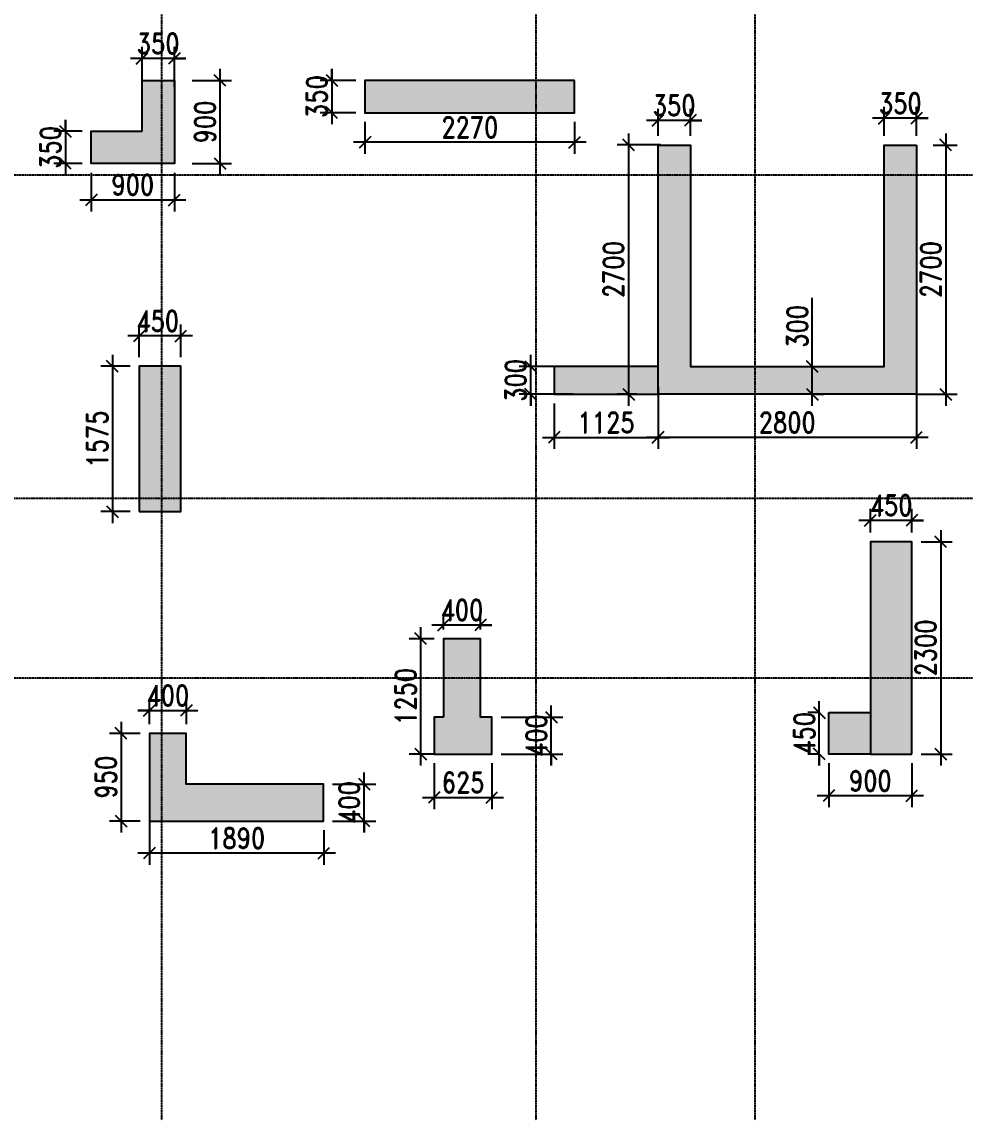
# Model space of a CAD drawing. Header units: millimetres. Extents: x 2061841 to 105821645, y -77612 to 48520811.
# Drawn here: x 105203549 to 105213766, y 48434629 to 48446527 of the extents above; entities that cross this region are included whole.
import ezdxf

# ---------------------------------------------------------------- set-up
doc = ezdxf.new("R2010")
doc.units = ezdxf.units.MM
doc.header["$LTSCALE"] = 10
doc.header["$MEASUREMENT"] = 0
doc.linetypes.add('CENTER', pattern=[2, 1.25, -0.25, 0.25, -0.25])
for name, color, linetype in [('AS-COLS', 2, 'Continuous'), ('griddim', 3, 'Continuous'), ('S-DIM', 7, 'Continuous'), ('S-OPENING', 6, 'Continuous')]:
    doc.layers.add(name, color=color, linetype=linetype)
doc.layers.add('S-STRCOL HATCH', color=33, linetype='Continuous', lineweight=9)
doc.styles.add('200', font='romand.shx', dxfattribs={"width": 0.8, "height": 225})
doc.dimstyles.new('GR1', dxfattribs={"dimtxt": 225, "dimasz": 125, "dimexe": 125, "dimexo": 100, "dimgap": 50, "dimtad": 1, "dimdec": 0, "dimzin": 3, "dimdsep": 46, "dimtxsty": '200', "dimblk1": 'OBLIQUE', "dimblk2": 'OBLIQUE', "dimsah": 1, "dimcen": 0.0625, "dimdle": 125, "dimclrd": 3, "dimclre": 3, "dimclrt": 2, "dimadec": 0, "dimazin": 0, "dimtfac": 1, "dimtdec": 0, "dimtix": 1, "dimtmove": 0, "dimatfit": 3, "dimfxl": 1, "dimtolj": 1, "dimtzin": 0, "dimarcsym": 0})

# ---------------------------------------------------------------- blocks, each defined once
blk = doc.blocks.new('_Oblique')
at = {"color": 0, "linetype": 'ByBlock', "lineweight": -2}
blk.add_line((-0.5, -0.5), (0.5, 0.5), dxfattribs=at)
blk = doc.blocks.new('*D511')
at = {"layer": 'Defpoints', "color": 0, "transparency": 16777216}
for p in [(102449890, 48543498), (102449890, 48543208), (102450240, 48543208)]:
    blk.add_point(p, dxfattribs=at)
at = {"layer": 'S-DIM', "color": 3, "lineweight": -2, "transparency": 16777216}
for p, q in [((102449890, 48543308), (102449890, 48543623)), ((102450240, 48543308), (102450240, 48543623)), ((102450365, 48543498), (102449765, 48543498)), ((102449890, 48543498), (102449765, 48543498)), ((102450240, 48543498), (102450365, 48543498))]:
    blk.add_line(p, q, dxfattribs=at)
at = {"layer": 'S-DIM', "color": 3, "linetype": 'ByBlock', "lineweight": -2, "transparency": 16777216, "xscale": 125, "yscale": 125, "zscale": 125}
blk.add_blockref('_Oblique', (102449890, 48543498), dxfattribs=at)
at = {"layer": 'S-DIM', "color": 3, "linetype": 'ByBlock', "lineweight": -2, "transparency": 16777216, "xscale": 125, "yscale": 125, "zscale": 125, "rotation": 180}
blk.add_blockref('_Oblique', (102450240, 48543498), dxfattribs=at)
at = {"layer": 'S-DIM', "color": 2, "transparency": 16777216, "insert": (102450065, 48543660), "char_height": 225, "attachment_point": 5, "style": '200'}
blk.add_mtext('\\A1;350', dxfattribs=at)
blk = doc.blocks.new('*D512')
at = {"layer": 'Defpoints', "color": 0, "transparency": 16777216}
for p in [(102450319, 48543208), (102450149, 48540508), (102450557, 48540508)]:
    blk.add_point(p, dxfattribs=at)
at = {"layer": 'S-DIM', "color": 3, "lineweight": -2, "transparency": 16777216}
for p, q in [((102450557, 48543333), (102450557, 48540383)), ((102450419, 48543208), (102450682, 48543208)), ((102450249, 48540508), (102450682, 48540508))]:
    blk.add_line(p, q, dxfattribs=at)
at = {"layer": 'S-DIM', "color": 3, "linetype": 'ByBlock', "lineweight": -2, "transparency": 16777216, "xscale": 125, "yscale": 125, "zscale": 125}
for p, rotation in [((102450557, 48543208), 90), ((102450557, 48540508), 270)]:
    blk.add_blockref('_Oblique', p, dxfattribs=dict(at, rotation=rotation))
at = {"layer": 'S-DIM', "color": 2, "transparency": 16777216, "insert": (102450395, 48541858), "char_height": 225, "attachment_point": 5, "rotation": 90, "style": '200'}
blk.add_mtext('\\A1;2700', dxfattribs=at)
blk = doc.blocks.new('*D513')
at = {"layer": 'Defpoints', "color": 0, "transparency": 16777216}
for p in [(102447440, 48543476), (102447440, 48543208), (102447790, 48543208)]:
    blk.add_point(p, dxfattribs=at)
at = {"layer": 'S-DIM', "color": 3, "lineweight": -2, "transparency": 16777216}
for p, q in [((102447440, 48543308), (102447440, 48543601)), ((102447790, 48543308), (102447790, 48543601)), ((102447915, 48543476), (102447315, 48543476)), ((102447440, 48543476), (102447315, 48543476)), ((102447790, 48543476), (102447915, 48543476))]:
    blk.add_line(p, q, dxfattribs=at)
at = {"layer": 'S-DIM', "color": 3, "linetype": 'ByBlock', "lineweight": -2, "transparency": 16777216, "xscale": 125, "yscale": 125, "zscale": 125}
blk.add_blockref('_Oblique', (102447440, 48543476), dxfattribs=at)
at = {"layer": 'S-DIM', "color": 3, "linetype": 'ByBlock', "lineweight": -2, "transparency": 16777216, "xscale": 125, "yscale": 125, "zscale": 125, "rotation": 180}
blk.add_blockref('_Oblique', (102447790, 48543476), dxfattribs=at)
at = {"layer": 'S-DIM', "color": 2, "transparency": 16777216, "insert": (102447615, 48543639), "char_height": 225, "attachment_point": 5, "style": '200'}
blk.add_mtext('\\A1;350', dxfattribs=at)
blk = doc.blocks.new('*D514')
at = {"layer": 'Defpoints', "color": 0, "transparency": 16777216}
for p in [(102447565, 48543209), (102447121, 48540508), (102447312, 48540508)]:
    blk.add_point(p, dxfattribs=at)
at = {"layer": 'S-DIM', "color": 3, "lineweight": -2, "transparency": 16777216}
for p, q in [((102447121, 48543334), (102447121, 48540383)), ((102447465, 48543209), (102446996, 48543209)), ((102447212, 48540508), (102446996, 48540508))]:
    blk.add_line(p, q, dxfattribs=at)
at = {"layer": 'S-DIM', "color": 3, "linetype": 'ByBlock', "lineweight": -2, "transparency": 16777216, "xscale": 125, "yscale": 125, "zscale": 125}
for p, rotation in [((102447121, 48543209), 90), ((102447121, 48540508), 270)]:
    blk.add_blockref('_Oblique', p, dxfattribs=dict(at, rotation=rotation))
at = {"layer": 'S-DIM', "color": 2, "transparency": 16777216, "insert": (102446958, 48541859), "char_height": 225, "attachment_point": 5, "rotation": 90, "style": '200'}
blk.add_mtext('\\A1;2700', dxfattribs=at)
blk = doc.blocks.new('*D515')
at = {"layer": 'Defpoints', "color": 0, "transparency": 16777216}
for p in [(102442294, 48543908), (102442294, 48543008), (102442694, 48543008)]:
    blk.add_point(p, dxfattribs=at)
at = {"layer": 'S-DIM', "color": 3, "lineweight": -2, "transparency": 16777216}
for p, q in [((102442694, 48544033), (102442694, 48542883)), ((102442394, 48543908), (102442819, 48543908)), ((102442394, 48543008), (102442819, 48543008))]:
    blk.add_line(p, q, dxfattribs=at)
at = {"layer": 'S-DIM', "color": 3, "linetype": 'ByBlock', "lineweight": -2, "transparency": 16777216, "xscale": 125, "yscale": 125, "zscale": 125}
for p, rotation in [((102442694, 48543908), 90), ((102442694, 48543008), 270)]:
    blk.add_blockref('_Oblique', p, dxfattribs=dict(at, rotation=rotation))
at = {"layer": 'S-DIM', "color": 2, "transparency": 16777216, "insert": (102442532, 48543458), "char_height": 225, "attachment_point": 5, "rotation": 90, "style": '200'}
blk.add_mtext('\\A1;900', dxfattribs=at)
blk = doc.blocks.new('*D516')
at = {"layer": 'Defpoints', "color": 0, "transparency": 16777216}
for p in [(102441850, 48544146), (102441850, 48543750), (102442200, 48543738)]:
    blk.add_point(p, dxfattribs=at)
at = {"layer": 'S-DIM', "color": 3, "lineweight": -2, "transparency": 16777216}
for p, q in [((102441850, 48543850), (102441850, 48544271)), ((102442200, 48543838), (102442200, 48544271)), ((102442325, 48544146), (102441725, 48544146)), ((102441850, 48544146), (102441725, 48544146)), ((102442200, 48544146), (102442325, 48544146))]:
    blk.add_line(p, q, dxfattribs=at)
at = {"layer": 'S-DIM', "color": 3, "linetype": 'ByBlock', "lineweight": -2, "transparency": 16777216, "xscale": 125, "yscale": 125, "zscale": 125}
blk.add_blockref('_Oblique', (102441850, 48544146), dxfattribs=at)
at = {"layer": 'S-DIM', "color": 3, "linetype": 'ByBlock', "lineweight": -2, "transparency": 16777216, "xscale": 125, "yscale": 125, "zscale": 125, "rotation": 180}
blk.add_blockref('_Oblique', (102442200, 48544146), dxfattribs=at)
at = {"layer": 'S-DIM', "color": 2, "transparency": 16777216, "insert": (102442025, 48544309), "char_height": 225, "attachment_point": 5, "style": '200'}
blk.add_mtext('\\A1;350', dxfattribs=at)
blk = doc.blocks.new('*D517')
at = {"layer": 'Defpoints', "color": 0, "transparency": 16777216}
for p in [(102444265, 48543909), (102443906, 48543559), (102444265, 48543559)]:
    blk.add_point(p, dxfattribs=at)
at = {"layer": 'S-DIM', "color": 3, "lineweight": -2, "transparency": 16777216}
for p, q in [((102443906, 48544034), (102443906, 48543434)), ((102443906, 48543909), (102443906, 48544034)), ((102444165, 48543909), (102443781, 48543909)), ((102444165, 48543559), (102443781, 48543559)), ((102443906, 48543559), (102443906, 48543434))]:
    blk.add_line(p, q, dxfattribs=at)
at = {"layer": 'S-DIM', "color": 3, "linetype": 'ByBlock', "lineweight": -2, "transparency": 16777216, "xscale": 125, "yscale": 125, "zscale": 125}
for p, rotation in [((102443906, 48543909), 270), ((102443906, 48543559), 90)]:
    blk.add_blockref('_Oblique', p, dxfattribs=dict(at, rotation=rotation))
at = {"layer": 'S-DIM', "color": 2, "transparency": 16777216, "insert": (102443744, 48543734), "char_height": 225, "attachment_point": 5, "rotation": 90, "style": '200'}
blk.add_mtext('\\A1;350', dxfattribs=at)
blk = doc.blocks.new('*D518')
at = {"layer": 'Defpoints', "color": 0, "transparency": 16777216}
for p in [(102444265, 48543559), (102446536, 48543559), (102444265, 48543238)]:
    blk.add_point(p, dxfattribs=at)
at = {"layer": 'S-DIM', "color": 3, "lineweight": -2, "transparency": 16777216}
for p, q in [((102444265, 48543459), (102444265, 48543113)), ((102446536, 48543459), (102446536, 48543113)), ((102446661, 48543238), (102444140, 48543238))]:
    blk.add_line(p, q, dxfattribs=at)
at = {"layer": 'S-DIM', "color": 3, "linetype": 'ByBlock', "lineweight": -2, "transparency": 16777216, "xscale": 125, "yscale": 125, "zscale": 125, "rotation": 180}
blk.add_blockref('_Oblique', (102444265, 48543238), dxfattribs=at)
at = {"layer": 'S-DIM', "color": 3, "linetype": 'ByBlock', "lineweight": -2, "transparency": 16777216, "xscale": 125, "yscale": 125, "zscale": 125}
blk.add_blockref('_Oblique', (102446536, 48543238), dxfattribs=at)
at = {"layer": 'S-DIM', "color": 2, "transparency": 16777216, "insert": (102445401, 48543400), "char_height": 225, "attachment_point": 5, "style": '200'}
blk.add_mtext('\\A1;2270', dxfattribs=at)
blk = doc.blocks.new('*D550')
at = {"layer": 'Defpoints', "color": 0, "transparency": 16777216}
for p in [(102450190, 48538909), (102450190, 48536609), (102450502, 48536609)]:
    blk.add_point(p, dxfattribs=at)
at = {"layer": 'S-DIM', "color": 3, "lineweight": -2, "transparency": 16777216}
for p, q in [((102450502, 48539034), (102450502, 48536484)), ((102450290, 48538909), (102450627, 48538909)), ((102450290, 48536609), (102450627, 48536609))]:
    blk.add_line(p, q, dxfattribs=at)
at = {"layer": 'S-DIM', "color": 3, "linetype": 'ByBlock', "lineweight": -2, "transparency": 16777216, "xscale": 125, "yscale": 125, "zscale": 125}
for p, rotation in [((102450502, 48538909), 90), ((102450502, 48536609), 270)]:
    blk.add_blockref('_Oblique', p, dxfattribs=dict(at, rotation=rotation))
at = {"layer": 'S-DIM', "color": 2, "transparency": 16777216, "insert": (102450339, 48537759), "char_height": 225, "attachment_point": 5, "rotation": 90, "style": '200'}
blk.add_mtext('\\A1;2300', dxfattribs=at)
blk = doc.blocks.new('*D551')
at = {"layer": 'Defpoints', "color": 0, "transparency": 16777216}
for p in [(102449290, 48536609), (102450190, 48536609), (102449290, 48536158)]:
    blk.add_point(p, dxfattribs=at)
at = {"layer": 'S-DIM', "color": 3, "lineweight": -2, "transparency": 16777216}
for p, q in [((102449290, 48536509), (102449290, 48536033)), ((102450190, 48536509), (102450190, 48536033)), ((102450315, 48536158), (102449165, 48536158))]:
    blk.add_line(p, q, dxfattribs=at)
at = {"layer": 'S-DIM', "color": 3, "linetype": 'ByBlock', "lineweight": -2, "transparency": 16777216, "xscale": 125, "yscale": 125, "zscale": 125, "rotation": 180}
blk.add_blockref('_Oblique', (102449290, 48536158), dxfattribs=at)
at = {"layer": 'S-DIM', "color": 3, "linetype": 'ByBlock', "lineweight": -2, "transparency": 16777216, "xscale": 125, "yscale": 125, "zscale": 125}
blk.add_blockref('_Oblique', (102450190, 48536158), dxfattribs=at)
at = {"layer": 'S-DIM', "color": 2, "transparency": 16777216, "insert": (102449740, 48536320), "char_height": 225, "attachment_point": 5, "style": '200'}
blk.add_mtext('\\A1;900', dxfattribs=at)
blk = doc.blocks.new('*D553')
at = {"layer": 'Defpoints', "color": 0, "transparency": 16777216}
for p in [(102445115, 48537859), (102444868, 48536609), (102445115, 48536609)]:
    blk.add_point(p, dxfattribs=at)
at = {"layer": 'S-DIM', "color": 3, "lineweight": -2, "transparency": 16777216}
for p, q in [((102444868, 48537984), (102444868, 48536484)), ((102445015, 48537859), (102444743, 48537859)), ((102445015, 48536609), (102444743, 48536609))]:
    blk.add_line(p, q, dxfattribs=at)
at = {"layer": 'S-DIM', "color": 3, "linetype": 'ByBlock', "lineweight": -2, "transparency": 16777216, "xscale": 125, "yscale": 125, "zscale": 125}
for p, rotation in [((102444868, 48537859), 90), ((102444868, 48536609), 270)]:
    blk.add_blockref('_Oblique', p, dxfattribs=dict(at, rotation=rotation))
at = {"layer": 'S-DIM', "color": 2, "transparency": 16777216, "insert": (102444706, 48537234), "char_height": 225, "attachment_point": 5, "rotation": 90, "style": '200'}
blk.add_mtext('\\A1;1250', dxfattribs=at)
blk = doc.blocks.new('*D554')
at = {"layer": 'Defpoints', "color": 0, "transparency": 16777216}
for p in [(102445116, 48538007), (102445116, 48537859), (102445516, 48537859)]:
    blk.add_point(p, dxfattribs=at)
at = {"layer": 'S-DIM', "color": 3, "lineweight": -2, "transparency": 16777216}
for p, q in [((102445116, 48537959), (102445116, 48538132)), ((102445516, 48537959), (102445516, 48538132)), ((102445641, 48538007), (102444991, 48538007)), ((102445116, 48538007), (102444991, 48538007)), ((102445516, 48538007), (102445641, 48538007))]:
    blk.add_line(p, q, dxfattribs=at)
at = {"layer": 'S-DIM', "color": 3, "linetype": 'ByBlock', "lineweight": -2, "transparency": 16777216, "xscale": 125, "yscale": 125, "zscale": 125}
blk.add_blockref('_Oblique', (102445116, 48538007), dxfattribs=at)
at = {"layer": 'S-DIM', "color": 3, "linetype": 'ByBlock', "lineweight": -2, "transparency": 16777216, "xscale": 125, "yscale": 125, "zscale": 125, "rotation": 180}
blk.add_blockref('_Oblique', (102445516, 48538007), dxfattribs=at)
at = {"layer": 'S-DIM', "color": 2, "transparency": 16777216, "insert": (102445316, 48538170), "char_height": 225, "attachment_point": 5, "style": '200'}
blk.add_mtext('\\A1;400', dxfattribs=at)
blk = doc.blocks.new('*D561')
at = {"layer": 'Defpoints', "color": 0, "transparency": 16777216}
for p in [(102441820, 48540811), (102441529, 48539236), (102441820, 48539236)]:
    blk.add_point(p, dxfattribs=at)
at = {"layer": 'S-DIM', "color": 3, "lineweight": -2, "transparency": 16777216}
for p, q in [((102441529, 48540936), (102441529, 48539111)), ((102441720, 48540811), (102441404, 48540811)), ((102441720, 48539236), (102441404, 48539236))]:
    blk.add_line(p, q, dxfattribs=at)
at = {"layer": 'S-DIM', "color": 3, "linetype": 'ByBlock', "lineweight": -2, "transparency": 16777216, "xscale": 125, "yscale": 125, "zscale": 125}
for p, rotation in [((102441529, 48540811), 90), ((102441529, 48539236), 270)]:
    blk.add_blockref('_Oblique', p, dxfattribs=dict(at, rotation=rotation))
at = {"layer": 'S-DIM', "color": 2, "transparency": 16777216, "insert": (102441366, 48540024), "char_height": 225, "attachment_point": 5, "rotation": 90, "style": '200'}
blk.add_mtext('\\A1;1575', dxfattribs=at)
blk = doc.blocks.new('*D562')
at = {"layer": 'Defpoints', "color": 0, "transparency": 16777216}
for p in [(102441820, 48541140), (102441820, 48540811), (102442270, 48540811)]:
    blk.add_point(p, dxfattribs=at)
at = {"layer": 'S-DIM', "color": 3, "lineweight": -2, "transparency": 16777216}
for p, q in [((102441820, 48540911), (102441820, 48541265)), ((102442270, 48540911), (102442270, 48541265)), ((102442395, 48541140), (102441695, 48541140))]:
    blk.add_line(p, q, dxfattribs=at)
at = {"layer": 'S-DIM', "color": 3, "linetype": 'ByBlock', "lineweight": -2, "transparency": 16777216, "xscale": 125, "yscale": 125, "zscale": 125, "rotation": 180}
blk.add_blockref('_Oblique', (102441820, 48541140), dxfattribs=at)
at = {"layer": 'S-DIM', "color": 3, "linetype": 'ByBlock', "lineweight": -2, "transparency": 16777216, "xscale": 125, "yscale": 125, "zscale": 125}
blk.add_blockref('_Oblique', (102442270, 48541140), dxfattribs=at)
at = {"layer": 'S-DIM', "color": 2, "transparency": 16777216, "insert": (102442020, 48541302), "char_height": 225, "attachment_point": 5, "style": '200'}
blk.add_mtext('\\A1;450', dxfattribs=at)
blk = doc.blocks.new('*D582')
at = {"layer": 'Defpoints', "color": 0, "transparency": 16777216}
for p in [(102447440, 48540680), (102450240, 48540629), (102447440, 48540041)]:
    blk.add_point(p, dxfattribs=at)
at = {"layer": 'S-DIM', "color": 3, "lineweight": -2, "transparency": 16777216}
for p, q in [((102447440, 48540580), (102447440, 48539916)), ((102450240, 48540529), (102450240, 48539916)), ((102450365, 48540041), (102447315, 48540041))]:
    blk.add_line(p, q, dxfattribs=at)
at = {"layer": 'S-DIM', "color": 3, "linetype": 'ByBlock', "lineweight": -2, "transparency": 16777216, "xscale": 125, "yscale": 125, "zscale": 125, "rotation": 180}
blk.add_blockref('_Oblique', (102447440, 48540041), dxfattribs=at)
at = {"layer": 'S-DIM', "color": 3, "linetype": 'ByBlock', "lineweight": -2, "transparency": 16777216, "xscale": 125, "yscale": 125, "zscale": 125}
blk.add_blockref('_Oblique', (102450240, 48540041), dxfattribs=at)
at = {"layer": 'S-DIM', "color": 2, "transparency": 16777216, "insert": (102448840, 48540203), "char_height": 225, "attachment_point": 5, "style": '200'}
blk.add_mtext('\\A1;2800', dxfattribs=at)
blk = doc.blocks.new('*D584')
at = {"layer": 'Defpoints', "color": 0, "transparency": 16777216}
for p in [(102442330, 48537082), (102441930, 48536834), (102442330, 48536834)]:
    blk.add_point(p, dxfattribs=at)
at = {"layer": 'S-DIM', "color": 3, "lineweight": -2, "transparency": 16777216}
for p, q in [((102441930, 48536934), (102441930, 48537207)), ((102442330, 48536934), (102442330, 48537207)), ((102441805, 48537082), (102442455, 48537082)), ((102441930, 48537082), (102441805, 48537082)), ((102442330, 48537082), (102442455, 48537082))]:
    blk.add_line(p, q, dxfattribs=at)
at = {"layer": 'S-DIM', "color": 3, "linetype": 'ByBlock', "lineweight": -2, "transparency": 16777216, "xscale": 125, "yscale": 125, "zscale": 125}
blk.add_blockref('_Oblique', (102441930, 48537082), dxfattribs=at)
at = {"layer": 'S-DIM', "color": 3, "linetype": 'ByBlock', "lineweight": -2, "transparency": 16777216, "xscale": 125, "yscale": 125, "zscale": 125, "rotation": 180}
blk.add_blockref('_Oblique', (102442330, 48537082), dxfattribs=at)
at = {"layer": 'S-DIM', "color": 2, "transparency": 16777216, "insert": (102442130, 48537244), "char_height": 225, "attachment_point": 5, "style": '200'}
blk.add_mtext('\\A1;400', dxfattribs=at)
blk = doc.blocks.new('*D585')
at = {"layer": 'Defpoints', "color": 0, "transparency": 16777216}
for p in [(102441930, 48536834), (102441623, 48535884), (102441930, 48535884)]:
    blk.add_point(p, dxfattribs=at)
at = {"layer": 'S-DIM', "color": 3, "lineweight": -2, "transparency": 16777216}
for p, q in [((102441623, 48536959), (102441623, 48535759)), ((102441830, 48536834), (102441498, 48536834)), ((102441830, 48535884), (102441498, 48535884))]:
    blk.add_line(p, q, dxfattribs=at)
at = {"layer": 'S-DIM', "color": 3, "linetype": 'ByBlock', "lineweight": -2, "transparency": 16777216, "xscale": 125, "yscale": 125, "zscale": 125}
for p, rotation in [((102441623, 48536834), 90), ((102441623, 48535884), 270)]:
    blk.add_blockref('_Oblique', p, dxfattribs=dict(at, rotation=rotation))
at = {"layer": 'S-DIM', "color": 2, "transparency": 16777216, "insert": (102441460, 48536359), "char_height": 225, "attachment_point": 5, "rotation": 90, "style": '200'}
blk.add_mtext('\\A1;950', dxfattribs=at)
blk = doc.blocks.new('*D586')
at = {"layer": 'Defpoints', "color": 0, "transparency": 16777216}
for p in [(102443815, 48536284), (102444256, 48536284), (102443815, 48535884)]:
    blk.add_point(p, dxfattribs=at)
at = {"layer": 'S-DIM', "color": 3, "lineweight": -2, "transparency": 16777216}
for p, q in [((102444256, 48535759), (102444256, 48536409)), ((102444256, 48536284), (102444256, 48536409)), ((102443915, 48536284), (102444381, 48536284)), ((102443915, 48535884), (102444381, 48535884)), ((102444256, 48535884), (102444256, 48535759))]:
    blk.add_line(p, q, dxfattribs=at)
at = {"layer": 'S-DIM', "color": 3, "linetype": 'ByBlock', "lineweight": -2, "transparency": 16777216, "xscale": 125, "yscale": 125, "zscale": 125}
for p, rotation in [((102444256, 48536284), 270), ((102444256, 48535884), 90)]:
    blk.add_blockref('_Oblique', p, dxfattribs=dict(at, rotation=rotation))
at = {"layer": 'S-DIM', "color": 2, "transparency": 16777216, "insert": (102444093, 48536084), "char_height": 225, "attachment_point": 5, "rotation": 90, "style": '200'}
blk.add_mtext('\\A1;400', dxfattribs=at)
blk = doc.blocks.new('*D587')
at = {"layer": 'Defpoints', "color": 0, "transparency": 16777216}
for p in [(102441930, 48536016), (102443820, 48535884), (102441930, 48535535)]:
    blk.add_point(p, dxfattribs=at)
at = {"layer": 'S-DIM', "color": 3, "lineweight": -2, "transparency": 16777216}
for p, q in [((102441930, 48535916), (102441930, 48535410)), ((102443820, 48535784), (102443820, 48535410)), ((102443945, 48535535), (102441805, 48535535))]:
    blk.add_line(p, q, dxfattribs=at)
at = {"layer": 'S-DIM', "color": 3, "linetype": 'ByBlock', "lineweight": -2, "transparency": 16777216, "xscale": 125, "yscale": 125, "zscale": 125, "rotation": 180}
blk.add_blockref('_Oblique', (102441930, 48535535), dxfattribs=at)
at = {"layer": 'S-DIM', "color": 3, "linetype": 'ByBlock', "lineweight": -2, "transparency": 16777216, "xscale": 125, "yscale": 125, "zscale": 125}
blk.add_blockref('_Oblique', (102443820, 48535535), dxfattribs=at)
at = {"layer": 'S-DIM', "color": 2, "transparency": 16777216, "insert": (102442875, 48535698), "char_height": 225, "attachment_point": 5, "style": '200'}
blk.add_mtext('\\A1;1890', dxfattribs=at)
blk = doc.blocks.new('*D588')
at = {"layer": 'Defpoints', "color": 0, "transparency": 16777216}
for p in [(102445640, 48537009), (102446283, 48537009), (102445640, 48536609)]:
    blk.add_point(p, dxfattribs=at)
at = {"layer": 'S-DIM', "color": 3, "lineweight": -2, "transparency": 16777216}
for p, q in [((102446283, 48536484), (102446283, 48537134)), ((102446283, 48537009), (102446283, 48537134)), ((102445740, 48537009), (102446408, 48537009)), ((102445740, 48536609), (102446408, 48536609)), ((102446283, 48536609), (102446283, 48536484))]:
    blk.add_line(p, q, dxfattribs=at)
at = {"layer": 'S-DIM', "color": 3, "linetype": 'ByBlock', "lineweight": -2, "transparency": 16777216, "xscale": 125, "yscale": 125, "zscale": 125}
for p, rotation in [((102446283, 48537009), 270), ((102446283, 48536609), 90)]:
    blk.add_blockref('_Oblique', p, dxfattribs=dict(at, rotation=rotation))
at = {"layer": 'S-DIM', "color": 2, "transparency": 16777216, "insert": (102446121, 48536809), "char_height": 225, "attachment_point": 5, "rotation": 90, "style": '200'}
blk.add_mtext('\\A1;400', dxfattribs=at)
blk = doc.blocks.new('*D589')
at = {"layer": 'Defpoints', "color": 0, "transparency": 16777216}
for p in [(102445015, 48536609), (102445640, 48536609), (102445640, 48536139)]:
    blk.add_point(p, dxfattribs=at)
at = {"layer": 'S-DIM', "color": 3, "lineweight": -2, "transparency": 16777216}
for p, q in [((102445015, 48536509), (102445015, 48536014)), ((102445640, 48536509), (102445640, 48536014)), ((102444890, 48536139), (102445765, 48536139))]:
    blk.add_line(p, q, dxfattribs=at)
at = {"layer": 'S-DIM', "color": 3, "linetype": 'ByBlock', "lineweight": -2, "transparency": 16777216, "xscale": 125, "yscale": 125, "zscale": 125, "rotation": 180}
blk.add_blockref('_Oblique', (102445015, 48536139), dxfattribs=at)
at = {"layer": 'S-DIM', "color": 3, "linetype": 'ByBlock', "lineweight": -2, "transparency": 16777216, "xscale": 125, "yscale": 125, "zscale": 125}
blk.add_blockref('_Oblique', (102445640, 48536139), dxfattribs=at)
at = {"layer": 'S-DIM', "color": 2, "transparency": 16777216, "insert": (102445328, 48536302), "char_height": 225, "attachment_point": 5, "style": '200'}
blk.add_mtext('\\A1;625', dxfattribs=at)
blk = doc.blocks.new('*D590')
at = {"layer": 'Defpoints', "color": 0, "transparency": 16777216}
for p in [(102449187, 48537059), (102449290, 48537059), (102449290, 48536609)]:
    blk.add_point(p, dxfattribs=at)
at = {"layer": 'S-DIM', "color": 3, "lineweight": -2, "transparency": 16777216}
for p, q in [((102449187, 48536484), (102449187, 48537184)), ((102449187, 48537059), (102449187, 48537184)), ((102449190, 48537059), (102449062, 48537059)), ((102449190, 48536609), (102449062, 48536609)), ((102449187, 48536609), (102449187, 48536484))]:
    blk.add_line(p, q, dxfattribs=at)
at = {"layer": 'S-DIM', "color": 3, "linetype": 'ByBlock', "lineweight": -2, "transparency": 16777216, "xscale": 125, "yscale": 125, "zscale": 125}
for p, rotation in [((102449187, 48537059), 270), ((102449187, 48536609), 90)]:
    blk.add_blockref('_Oblique', p, dxfattribs=dict(at, rotation=rotation))
at = {"layer": 'S-DIM', "color": 2, "transparency": 16777216, "insert": (102449025, 48536834), "char_height": 225, "attachment_point": 5, "rotation": 90, "style": '200'}
blk.add_mtext('\\A1;450', dxfattribs=at)
blk = doc.blocks.new('*D591')
at = {"layer": 'Defpoints', "color": 0, "transparency": 16777216}
for p in [(102449740, 48539141), (102449740, 48538909), (102450190, 48538909)]:
    blk.add_point(p, dxfattribs=at)
at = {"layer": 'S-DIM', "color": 3, "lineweight": -2, "transparency": 16777216}
for p, q in [((102449740, 48539009), (102449740, 48539266)), ((102450190, 48539009), (102450190, 48539266)), ((102450315, 48539141), (102449615, 48539141)), ((102449740, 48539141), (102449615, 48539141)), ((102450190, 48539141), (102450315, 48539141))]:
    blk.add_line(p, q, dxfattribs=at)
at = {"layer": 'S-DIM', "color": 3, "linetype": 'ByBlock', "lineweight": -2, "transparency": 16777216, "xscale": 125, "yscale": 125, "zscale": 125}
blk.add_blockref('_Oblique', (102449740, 48539141), dxfattribs=at)
at = {"layer": 'S-DIM', "color": 3, "linetype": 'ByBlock', "lineweight": -2, "transparency": 16777216, "xscale": 125, "yscale": 125, "zscale": 125, "rotation": 180}
blk.add_blockref('_Oblique', (102450190, 48539141), dxfattribs=at)
at = {"layer": 'S-DIM', "color": 2, "transparency": 16777216, "insert": (102449965, 48539304), "char_height": 225, "attachment_point": 5, "style": '200'}
blk.add_mtext('\\A1;450', dxfattribs=at)
blk = doc.blocks.new('*D606')
at = {"layer": 'Defpoints', "color": 0, "transparency": 16777216}
for p in [(102441300, 48543008), (102442200, 48543008), (102442200, 48542614)]:
    blk.add_point(p, dxfattribs=at)
at = {"layer": 'S-DIM', "color": 3, "lineweight": -2, "transparency": 16777216}
for p, q in [((102441300, 48542908), (102441300, 48542489)), ((102442200, 48542908), (102442200, 48542489)), ((102441175, 48542614), (102442325, 48542614))]:
    blk.add_line(p, q, dxfattribs=at)
at = {"layer": 'S-DIM', "color": 3, "linetype": 'ByBlock', "lineweight": -2, "transparency": 16777216, "xscale": 125, "yscale": 125, "zscale": 125, "rotation": 180}
blk.add_blockref('_Oblique', (102441300, 48542614), dxfattribs=at)
at = {"layer": 'S-DIM', "color": 3, "linetype": 'ByBlock', "lineweight": -2, "transparency": 16777216, "xscale": 125, "yscale": 125, "zscale": 125}
blk.add_blockref('_Oblique', (102442200, 48542614), dxfattribs=at)
at = {"layer": 'S-DIM', "color": 2, "transparency": 16777216, "insert": (102441750, 48542777), "char_height": 225, "attachment_point": 5, "style": '200'}
blk.add_mtext('\\A1;900', dxfattribs=at)
blk = doc.blocks.new('*D607')
at = {"layer": 'Defpoints', "color": 0, "transparency": 16777216}
for p in [(102441300, 48543358), (102441020, 48543008), (102441300, 48543008)]:
    blk.add_point(p, dxfattribs=at)
at = {"layer": 'S-DIM', "color": 3, "lineweight": -2, "transparency": 16777216}
for p, q in [((102441020, 48543483), (102441020, 48542883)), ((102441020, 48543358), (102441020, 48543483)), ((102441200, 48543358), (102440895, 48543358)), ((102441200, 48543008), (102440895, 48543008)), ((102441020, 48543008), (102441020, 48542883))]:
    blk.add_line(p, q, dxfattribs=at)
at = {"layer": 'S-DIM', "color": 3, "linetype": 'ByBlock', "lineweight": -2, "transparency": 16777216, "xscale": 125, "yscale": 125, "zscale": 125}
for p, rotation in [((102441020, 48543358), 270), ((102441020, 48543008), 90)]:
    blk.add_blockref('_Oblique', p, dxfattribs=dict(at, rotation=rotation))
at = {"layer": 'S-DIM', "color": 2, "transparency": 16777216, "insert": (102440858, 48543183), "char_height": 225, "attachment_point": 5, "rotation": 90, "style": '200'}
blk.add_mtext('\\A1;350', dxfattribs=at)
blk = doc.blocks.new('*D613')
at = {"layer": 'Defpoints', "color": 0, "transparency": 16777216}
for p in [(102446061, 48540809), (102446415, 48540809), (102446613, 48540508)]:
    blk.add_point(p, dxfattribs=at)
at = {"layer": 'S-DIM', "color": 3, "lineweight": -2, "transparency": 16777216}
for p, q in [((102446061, 48540383), (102446061, 48540934)), ((102446061, 48540809), (102446061, 48540934)), ((102446315, 48540809), (102445936, 48540809)), ((102446513, 48540508), (102445936, 48540508)), ((102446061, 48540508), (102446061, 48540383))]:
    blk.add_line(p, q, dxfattribs=at)
at = {"layer": 'S-DIM', "color": 3, "linetype": 'ByBlock', "lineweight": -2, "transparency": 16777216, "xscale": 125, "yscale": 125, "zscale": 125}
for p, rotation in [((102446061, 48540809), 270), ((102446061, 48540508), 90)]:
    blk.add_blockref('_Oblique', p, dxfattribs=dict(at, rotation=rotation))
at = {"layer": 'S-DIM', "color": 2, "transparency": 16777216, "insert": (102445898, 48540659), "char_height": 225, "attachment_point": 5, "rotation": 90, "style": '200'}
blk.add_mtext('\\A1;300', dxfattribs=at)
blk = doc.blocks.new('*D614')
at = {"layer": 'Defpoints', "color": 0, "transparency": 16777216}
for p in [(102449044, 48540808), (102449111, 48540808), (102449044, 48540508)]:
    blk.add_point(p, dxfattribs=at)
at = {"layer": 'S-DIM', "color": 3, "lineweight": -2, "transparency": 16777216}
for p, q in [((102449111, 48540808), (102449111, 48541554)), ((102449111, 48540383), (102449111, 48540933)), ((102449144, 48540808), (102449236, 48540808)), ((102449144, 48540508), (102449236, 48540508))]:
    blk.add_line(p, q, dxfattribs=at)
at = {"layer": 'S-DIM', "color": 3, "linetype": 'ByBlock', "lineweight": -2, "transparency": 16777216, "xscale": 125, "yscale": 125, "zscale": 125}
for p, rotation in [((102449111, 48540808), 90), ((102449111, 48540508), 270)]:
    blk.add_blockref('_Oblique', p, dxfattribs=dict(at, rotation=rotation))
at = {"layer": 'S-DIM', "color": 2, "transparency": 16777216, "insert": (102448949, 48541244), "char_height": 225, "attachment_point": 5, "rotation": 90, "style": '200'}
blk.add_mtext('\\A1;300', dxfattribs=at)
blk = doc.blocks.new('*D666')
at = {"layer": 'AS-COLS', "color": 3, "lineweight": -2, "transparency": 16777216}
for p, q in [((102446315, 48540408), (102446315, 48539916)), ((102447440, 48540408), (102447440, 48539916)), ((102446190, 48540041), (102447565, 48540041))]:
    blk.add_line(p, q, dxfattribs=at)
at = {"layer": 'Defpoints', "color": 0, "transparency": 16777216}
for p in [(102446315, 48540508), (102447440, 48540508), (102447440, 48540041)]:
    blk.add_point(p, dxfattribs=at)
at = {"layer": 'AS-COLS', "color": 3, "linetype": 'ByBlock', "lineweight": -2, "transparency": 16777216, "xscale": 125, "yscale": 125, "zscale": 125, "rotation": 180}
blk.add_blockref('_Oblique', (102446315, 48540041), dxfattribs=at)
at = {"layer": 'AS-COLS', "color": 3, "linetype": 'ByBlock', "lineweight": -2, "transparency": 16777216, "xscale": 125, "yscale": 125, "zscale": 125}
blk.add_blockref('_Oblique', (102447440, 48540041), dxfattribs=at)
at = {"layer": 'AS-COLS', "color": 2, "transparency": 16777216, "insert": (102446878, 48540203), "char_height": 225, "attachment_point": 5, "style": '200'}
blk.add_mtext('\\A1;1125', dxfattribs=at)
blk = doc.blocks.new('TOWER-A TYPICAL FLOOR FRAMING PLAN N')
at = {"layer": 'S-STRCOL HATCH'}
h = blk.add_hatch(color=256, dxfattribs=at)
h.dxf.hatch_style = 1
h.paths.add_polyline_path([(102441850.3, 48543358.5), (102441850.3, 48543908.5), (102442200.3, 48543908.5), (102442200.3, 48543008.5), (102441300.3, 48543008.5), (102441300.3, 48543358.5), (102441850.3, 48543358.5)])
h = blk.add_hatch(color=256, dxfattribs=at)
h.dxf.hatch_style = 1
h.paths.add_polyline_path([(102446535.7, 48543908.5), (102444265.3, 48543908.5), (102444265.3, 48543558.5), (102446535.7, 48543558.5), (102446535.7, 48543908.5)])
h = blk.add_hatch(color=256, dxfattribs=at)
h.dxf.hatch_style = 1
h.paths.add_polyline_path([(102450240.4, 48543208.5), (102450240.4, 48540508.5), (102447440.4, 48540508.5), (102447440.4, 48543208.5), (102447790.4, 48543208.5), (102447790.4, 48540808.5), (102449890.4, 48540808.5), (102449890.4, 48543208.5)])
h = blk.add_hatch(color=256, dxfattribs=at)
h.dxf.hatch_style = 1
h.paths.add_polyline_path([(102441819.7, 48539236.5), (102442269.7, 48539236.5), (102442269.7, 48540811.5), (102441819.7, 48540811.5), (102441819.7, 48539236.5)])
h = blk.add_hatch(color=256, dxfattribs=at)
h.dxf.hatch_style = 1
h.paths.add_polyline_path([(102446315.4, 48540508.5), (102447440.4, 48540508.5), (102447440.4, 48540808.9), (102446315.4, 48540808.9), (102446315.4, 48540508.5)])
h = blk.add_hatch(color=256, dxfattribs=at)
h.dxf.hatch_style = 1
h.paths.add_polyline_path([(102450190.4, 48536608.8), (102450190.4, 48538909.1), (102449740.4, 48538909.1), (102449740.4, 48536608.8), (102450190.4, 48536608.8)])
h = blk.add_hatch(color=256, dxfattribs=at)
h.dxf.hatch_style = 1
h.paths.add_polyline_path([(102445116.1, 48537008.8), (102445015.4, 48537008.8), (102445015.4, 48536608.8), (102445640.4, 48536608.8), (102445640.4, 48537008.8), (102445516.1, 48537008.8), (102445516.1, 48537008.8), (102445516.1, 48537858.8), (102445116.1, 48537858.8), (102445116.1, 48537008.8)])
h = blk.add_hatch(color=256, dxfattribs=at)
h.dxf.hatch_style = 1
h.paths.add_polyline_path([(102449290.4, 48537058.8), (102449740.4, 48537058.8), (102449740.4, 48536608.8), (102449290.4, 48536608.8), (102449290.4, 48537058.8)])
h = blk.add_hatch(color=256, dxfattribs=at)
h.dxf.hatch_style = 1
h.paths.add_polyline_path([(102441929.6, 48535883.9), (102443814.9, 48535883.9), (102443814.9, 48536283.9), (102442329.6, 48536283.9), (102442329.6, 48536833.5), (102441929.6, 48536833.5), (102441929.6, 48535883.9)])
at = {"layer": 'AS-COLS', "color": 1, "elevation": 0}
for points in [[(102441850.3, 48543358.5), (102441850.3, 48543908.5), (102442200.3, 48543908.5), (102442200.3, 48543008.5), (102441300.3, 48543008.5), (102441300.3, 48543358.5), (102441850.3, 48543358.5)], [(102445116.1, 48537008.8), (102445015.4, 48537008.8), (102445015.4, 48536608.8), (102445640.4, 48536608.8), (102445640.4, 48537008.8), (102445516.1, 48537008.8), (102445516.1, 48537008.8), (102445516.1, 48537858.8), (102445116.1, 48537858.8), (102445116.1, 48537008.8)], [(102441929.6, 48535883.9), (102443814.9, 48535883.9), (102443814.9, 48536283.9), (102442329.6, 48536283.9), (102442329.6, 48536833.5), (102441929.6, 48536833.5), (102441929.6, 48535883.9)]]:
    blk.add_lwpolyline(points, dxfattribs=at)
for points in [[(102446535.7, 48543908.5), (102444265.3, 48543908.5), (102444265.3, 48543558.5), (102446535.7, 48543558.5)], [(102450240.4, 48543208.5), (102450240.4, 48540508.5), (102447440.4, 48540508.5), (102447440.4, 48543208.5), (102447790.4, 48543208.5), (102447790.4, 48540808.5), (102449890.4, 48540808.5), (102449890.4, 48543208.5)], [(102441819.7, 48539236.5), (102442269.7, 48539236.5), (102442269.7, 48540811.5), (102441819.7, 48540811.5)], [(102446315.4, 48540508.5), (102447440.4, 48540508.5), (102447440.4, 48540808.9), (102446315.4, 48540808.9)], [(102450190.4, 48536608.8), (102450190.4, 48538909.1), (102449740.4, 48538909.1), (102449740.4, 48536608.8)], [(102449290.4, 48537058.8), (102449740.4, 48537058.8), (102449740.4, 48536608.8), (102449290.4, 48536608.8)]]:
    blk.add_lwpolyline(points, close=True, dxfattribs=at)
at = {"layer": 'griddim', "color": 6, "linetype": 'CENTER', "ltscale": 0.02}
for p, q in [((102442060.2, 48566881), (102442060.2, 48532643.9)), ((102446115.4, 48566881), (102446115.4, 48532643.9)), ((102448490.3, 48566881), (102448490.3, 48532643.9)), ((102464770.9, 48542883.2), (102434878.6, 48542883.2)), ((102434878.6, 48539383.5), (102464770.9, 48539383.5)), ((102464770.9, 48537433.5), (102434878.6, 48537433.5))]:
    blk.add_line(p, q, dxfattribs=at)
at = {"layer": 'AS-COLS', "color": 6}
dim = blk.add_linear_dim(base=(102447440.4, 48540040.8), p1=(102446315.4, 48540508.5), p2=(102447440.4, 48540508.5), dimstyle='GR1', dxfattribs=at)
dim.commit()
dim.dimension.update_dxf_attribs({"geometry": '*D666', "text_midpoint": (102446877.9, 48540203.3)})
at = {"layer": 'S-DIM'}
for base, p1, p2, picture, middle in [((102441850.3, 48544146.4, 0), (102442200.3, 48543738.3), (102441850.3, 48543750.1), '*D516', (102442025.3, 48544308.9, 0)), ((102447440.4, 48543476.2, 0), (102447790.4, 48543208.5), (102447440.4, 48543208.5), '*D513', (102447615.4, 48543638.7, 0)), ((102449890.4, 48543497.8, 0), (102450240.4, 48543208.5), (102449890.4, 48543208.5), '*D511', (102450065.4, 48543660.3, 0)), ((102444265.3, 48543237.8, 0), (102446535.7, 48543558.5), (102444265.3, 48543558.5, 0), '*D518', (102445400.5, 48543400.3, 0)), ((102447440.4, 48540040.8), (102450240.4, 48540629.1, 0), (102447440.4, 48540680.2, 0), '*D582', (102448840.4, 48540203.3)), ((102445116.1, 48538007.3, 0), (102445516.1, 48537858.8), (102445116.1, 48537858.8), '*D554', (102445316.1, 48538169.8, 0)), ((102449290.4, 48536157.6, 0), (102450190.4, 48536608.8), (102449290.4, 48536608.8), '*D551', (102449740.4, 48536320.1, 0))]:
    dim = blk.add_linear_dim(base=base, p1=p1, p2=p2, dimstyle='GR1', dxfattribs=at)
    dim.commit()
    dim.dimension.update_dxf_attribs({"geometry": picture, "text_midpoint": middle})
for base, p1, p2, picture, middle in [((102442694.2, 48543008.5, 0), (102442294.2, 48543908.5), (102442294.2, 48543008.5), '*D515', (102442531.7, 48543458.5, 0)), ((102443906.4, 48543558.5, 0), (102444265.3, 48543908.5, 0), (102444265.3, 48543558.5, 0), '*D517', (102443743.9, 48543733.5, 0)), ((102447120.6, 48540508.5, 0), (102447565.4, 48543208.5), (102447312.2, 48540508.5), '*D514', (102446958.1, 48541858.5, 0)), ((102450557.4, 48540508.5, 0), (102450319.2, 48543208.5), (102450148.8, 48540508.5), '*D512', (102450394.9, 48541858.5, 0)), ((102441528.7, 48539236.5, 0), (102441819.7, 48540811.5), (102441819.7, 48539236.5), '*D561', (102441366.2, 48540024, 0)), ((102450502, 48536608.8, 0), (102450190.4, 48538909.1), (102450190.4, 48536608.8), '*D550', (102450339.5, 48537758.9, 0)), ((102444868.5, 48536608.8, 0), (102445115.4, 48537858.8), (102445115.4, 48536608.8), '*D553', (102444706, 48537233.8, 0))]:
    dim = blk.add_linear_dim(base=base, p1=p1, p2=p2, angle=90, dimstyle='GR1', dxfattribs=at)
    dim.commit()
    dim.dimension.update_dxf_attribs({"geometry": picture, "text_midpoint": middle})
at = {"layer": 'S-DIM', "color": 6}
for base, p1, p2, picture, middle in [((102441020.3, 48543008.5), (102441300.3, 48543358.5), (102441300.3, 48543008.5), '*D607', (102440857.8, 48543183.5)), ((102446060.6, 48540808.9, 0), (102446613.1, 48540508.5, 0), (102446415.4, 48540808.9, 0), '*D613', (102445898.1, 48540658.7, 0)), ((102449187.2, 48537058.8), (102449290.4, 48536608.8), (102449290.4, 48537058.8), '*D590', (102449024.7, 48536833.8)), ((102446283.2, 48537008.8), (102445640.4, 48536608.8), (102445640.4, 48537008.8), '*D588', (102446120.7, 48536808.8)), ((102441622.7, 48535883.9), (102441929.6, 48536833.5), (102441929.6, 48535883.9), '*D585', (102441460.2, 48536358.7)), ((102444256, 48536283.9), (102443814.9, 48535883.9), (102443814.9, 48536283.9), '*D586', (102444093.5, 48536083.9))]:
    dim = blk.add_linear_dim(base=base, p1=p1, p2=p2, angle=90, dimstyle='GR1', dxfattribs=at)
    dim.commit()
    dim.dimension.update_dxf_attribs({"geometry": picture, "text_midpoint": middle})
for base, p1, p2, picture, middle in [((102442200.3, 48542614.3), (102441300.3, 48543008.5), (102442200.3, 48543008.5), '*D606', (102441750.3, 48542776.8)), ((102449740.4, 48539141.5), (102450190.4, 48538909.1), (102449740.4, 48538909.1), '*D591', (102449965.4, 48539304)), ((102442329.6, 48537081.6), (102441929.6, 48536833.5), (102442329.6, 48536833.5), '*D584', (102442129.6, 48537244.1)), ((102445640.4, 48536139.3), (102445015.4, 48536608.8), (102445640.4, 48536608.8), '*D589', (102445327.9, 48536301.8)), ((102441929.6, 48535535.1), (102443819.6, 48535883.9), (102441929.6, 48536015.7), '*D587', (102442874.6, 48535697.6))]:
    dim = blk.add_linear_dim(base=base, p1=p1, p2=p2, dimstyle='GR1', dxfattribs=at)
    dim.commit()
    dim.dimension.update_dxf_attribs({"geometry": picture, "text_midpoint": middle})
dim = blk.add_linear_dim(base=(102449111.3, 48540808.5), p1=(102449044, 48540508.5), p2=(102449044, 48540808.5), angle=90, dimstyle='GR1', dxfattribs=at)
dim.commit()
dim.dimension.update_dxf_attribs({"geometry": '*D614', "text_midpoint": (102449111.3, 48541243.8), "dimtype": 128})
at = {"layer": 'S-DIM'}
dim = blk.add_linear_dim(base=(102441819.7, 48541139.9, 0), p1=(102442269.7, 48540811.5), p2=(102441819.7, 48540811.5), dimstyle='GR1', dxfattribs=at)
dim.commit()
dim.dimension.update_dxf_attribs({"geometry": '*D562', "text_midpoint": (102442019.7, 48541139.9, 0), "dimtype": 128})

msp = doc.modelspace()

# ---------------------------------------------------------------- block references
at = {"layer": 'S-OPENING'}
msp.add_blockref('TOWER-A TYPICAL FLOOR FRAMING PLAN N', (2763000.3, -98014.7), dxfattribs=at)

doc.saveas('drawing.dxf')
